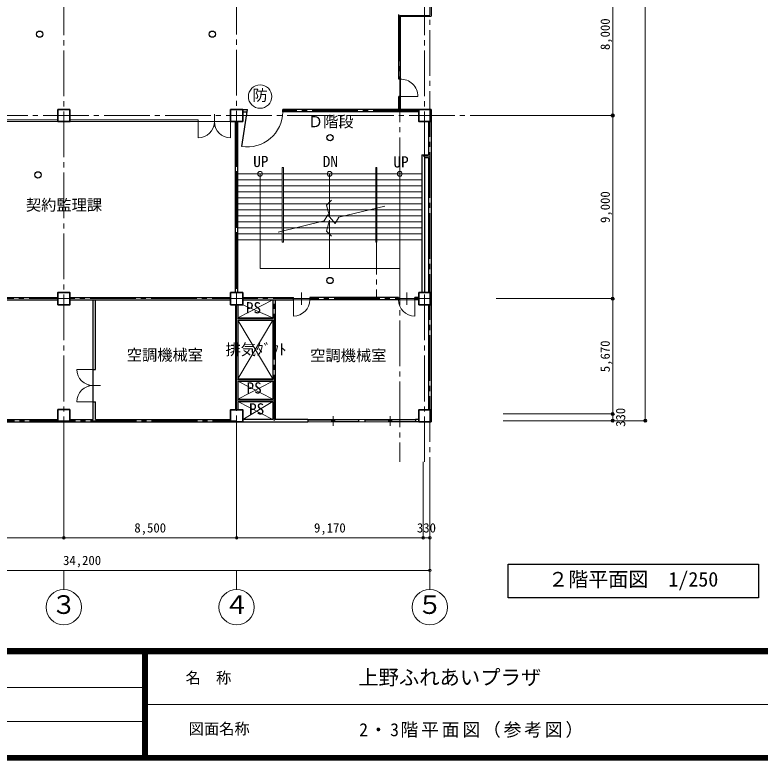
# Model space of a CAD drawing. Units: millimetres at full size, sheet at 1:250. Extents: x -229651 to 230101, y -162607 to 48650.
# Drawn here: x -35249 to 1400, y -162582 to -125948 of the extents above; entities that cross this region are included whole.
import ezdxf
from ezdxf.enums import TextEntityAlignment as Align

# ---------------------------------------------------------------- set-up
doc = ezdxf.new("R2010")
doc.units = ezdxf.units.MM
doc.header["$LTSCALE"] = 250
doc.header["$PDMODE"] = 32
doc.header["$PDSIZE"] = 125
doc.linetypes.add('CHAIN2', pattern=[12, 9, -1, 1, -1])
for name, color, linetype, lineweight in [('1-0', 7, 'Continuous', 25), ('1-1', 4, 'Continuous', 18), ('1-3', 3, 'Continuous', 35), ('1-4', 2, 'Continuous', 25), ('2-0', 5, 'Continuous', 9), ('A-0', 5, 'Continuous', 9), ('D-0', 4, 'Continuous', 18), ('E-0', 4, 'Continuous', 18), ('E-7', 4, 'Continuous', 18), ('E-D', 4, 'Continuous', 25)]:
    doc.layers.add(name, color=color, linetype=linetype, lineweight=lineweight)
doc.layers.add('1-2', color=4, linetype='Continuous')
doc.layers.add('F-0', color=7, linetype='Continuous')
doc.styles.add('ＭＳ ゴシック', font='')
doc.styles.get('ＭＳ ゴシック').set_extended_font_data('MS Gothic')

msp = doc.modelspace()

# ---------------------------------------------------------------- linework, layer by layer
at = {"layer": '1-0'}
for p, q in [((-14783.2, -123195.8), (-14783.2, -126015.8)), ((-16368.2, -129105.8), (-16368.2, -125925.8)), ((-16278.2, -126015.8), (-14783.2, -126015.8)), ((-16278.2, -129105.8), (-16278.2, -126015.8)), ((-16278.2, -129105.8), (-16368.2, -129105.8)), ((-16278.2, -129955.8), (-16368.2, -129955.8)), ((-16368.2, -130595.8), (-16368.2, -129955.8)), ((-16278.2, -130595.8), (-16278.2, -129782.4)), ((-24091.6, -132410.2), (-23817, -130595.8)), ((-24043.2, -130595.8), (-23817, -130595.8)), ((-24043.2, -130715.8), (-23835.1, -130715.8)), ((-22076.1, -130715.8), (-22076.1, -130595.8)), ((-15383.2, -130595.8), (-22076.1, -130595.8)), ((-15383.2, -130715.8), (-22076.1, -130715.8)), ((-24403.2, -139595.8), (-24403.2, -131195.8)), ((-24283.2, -139595.8), (-24283.2, -131195.8)), ((-14903.2, -131195.8), (-14903.2, -132830.9)), ((-14783.2, -131195.8), (-14783.2, -139595.8)), ((-15233.2, -132830.9), (-15233.2, -139595.8)), ((-15233.2, -132830.9), (-14903.2, -132830.9)), ((-15113.2, -132950.9), (-15113.2, -139595.8)), ((-40358.2, -139835.8), (-33143.2, -139835.8)), ((-40238.2, -139955.8), (-33143.2, -139955.8)), ((-32543.2, -139835.8), (-24643.2, -139835.8)), ((-32543.2, -139955.8), (-24643.2, -139955.8)), ((-31283.2, -143373.7), (-31283.2, -139955.8)), ((-24043.2, -139835.8), (-21543.2, -139835.8)), ((-24043.2, -139955.8), (-21543.2, -139955.8)), ((-22563.2, -139955.8), (-22563.2, -140835.8)), ((-22443.2, -139955.8), (-22443.2, -145835.8)), ((-21543.2, -139955.8), (-21543.2, -139835.8)), ((-20747.8, -139835.8), (-20747.8, -139955.8)), ((-16383.8, -139835.8), (-20747.8, -139835.8)), ((-15383.2, -139835.8), (-15588.4, -139835.8)), ((-15588.4, -139955.8), (-15588.4, -139835.8)), ((-15383.2, -139955.8), (-15588.4, -139955.8)), ((-24403.2, -140195.8), (-24403.2, -145355.8)), ((-24283.2, -140195.8), (-24283.2, -140835.8)), ((-14903.2, -140195.8), (-14903.2, -145355.8)), ((-14783.2, -140195.8), (-14783.2, -145355.8)), ((-24283.2, -140835.8), (-22563.2, -140835.8)), ((-24283.2, -140955.8), (-22563.2, -140955.8)), ((-24283.2, -140955.8), (-24283.2, -143835.8)), ((-22563.2, -140955.8), (-22563.2, -143835.8)), ((-31403.2, -143373.7), (-31283.2, -143373.7)), ((-24283.2, -143835.8), (-22563.2, -143835.8)), ((-31403.2, -144964.5), (-31283.2, -144964.5)), ((-31283.2, -145845.8), (-31283.2, -144964.5)), ((-24283.2, -144955.8), (-24283.2, -145355.8)), ((-36593.2, -145845.8), (-33143.2, -145845.8)), ((-31283.2, -145845.8), (-24643.2, -145845.8)), ((-20846.3, -145835.8), (-22443.2, -145835.8)), ((-20846.3, -145835.8), (-20846.3, -145955.8)), ((-18346.3, -145835.8), (-18346.3, -145955.8)), ((-18046.3, -145835.8), (-18046.3, -145955.8)), ((-15546.3, -145835.8), (-15546.3, -145955.8)), ((-15383.2, -145835.8), (-15546.3, -145835.8)), ((-36593.2, -145945.8), (-33143.2, -145945.8)), ((-32543.2, -145945.8), (-24643.2, -145945.8)), ((-24043.2, -145955.8), (-20846.3, -145955.8)), ((-15383.2, -145955.8), (-15546.3, -145955.8))]:
    msp.add_line(p, q, dxfattribs=at)
for points in [[(-15113.2, -132950.9), (-14903.2, -132950.9), (-14903.2, -139595.8)], [(-32543.2, -145845.8), (-31403.2, -145845.8), (-31403.2, -139955.8)], [(-16383.8, -139835.8), (-16383.8, -139955.8), (-20747.8, -139955.8)], [(-24283.2, -143955.8), (-22563.2, -143955.8), (-22563.2, -144835.8)], [(-24283.2, -143955.8), (-24283.2, -144835.8), (-22563.2, -144835.8)], [(-24283.2, -144955.8), (-22563.2, -144955.8), (-22563.2, -145835.8), (-24043.2, -145835.8)]]:
    msp.add_lwpolyline(points, dxfattribs=at)
at = {"layer": '1-1'}
for p, q in [((-16278.2, -129105.8), (-16278.2, -129955.8)), ((-16278.2, -129955.8), (-15428.2, -129955.8)), ((-25438.5, -131435.8), (-25438.5, -130835.8)), ((-33143.2, -131105.8), (-38662.4, -131105.8)), ((-33143.2, -131195.8), (-38662.4, -131195.8)), ((-26233.9, -131105.8), (-32543.2, -131105.8)), ((-26233.9, -131195.8), (-32543.2, -131195.8)), ((-26233.9, -131195.8), (-26233.9, -131105.8)), ((-26233.9, -131995.8), (-26233.9, -131195.8)), ((-26233.9, -131195.8), (-24643.2, -131195.8)), ((-24283.2, -133759.6), (-22103.2, -133759.6)), ((-23193.2, -138420.2), (-23193.2, -133759.6)), ((-22103.2, -133453.3), (-22043.2, -133453.3)), ((-22103.2, -137114.2), (-22103.2, -133453.3)), ((-22043.2, -137114.2), (-22043.2, -133453.3)), ((-17503.2, -133759.6), (-22043.2, -133759.6)), ((-19773.2, -135841.1), (-19773.2, -133759.6)), ((-17443.2, -133453.3), (-17503.2, -133453.3)), ((-17503.2, -133453.3), (-17503.2, -137114.2)), ((-17443.2, -133453.3), (-17443.2, -137114.2)), ((-15233.2, -133759.6), (-17443.2, -133759.6)), ((-24283.2, -134054.6), (-22103.2, -134054.6)), ((-17503.2, -134054.6), (-22043.2, -134054.6)), ((-15233.2, -134054.6), (-17443.2, -134054.6)), ((-24283.2, -134349.6), (-22103.2, -134349.6)), ((-17503.2, -134349.6), (-22043.2, -134349.6)), ((-15233.2, -134349.6), (-17443.2, -134349.6)), ((-24283.2, -134644.6), (-22103.2, -134644.6)), ((-17503.2, -134644.6), (-22043.2, -134644.6)), ((-15233.2, -134644.6), (-17443.2, -134644.6)), ((-24283.2, -134939.6), (-22103.2, -134939.6)), ((-24283.2, -135234.6), (-22103.2, -135234.6)), ((-17503.2, -134939.6), (-22043.2, -134939.6)), ((-17503.2, -135234.6), (-22043.2, -135234.6)), ((-19918.5, -135298.9), (-19675.8, -135056.3)), ((-15233.2, -134939.6), (-17443.2, -134939.6)), ((-16979.1, -135234.6), (-17443.2, -135234.6)), ((-15233.2, -135234.6), (-17413.2, -135234.6)), ((-24283.2, -135529.6), (-22103.2, -135529.6)), ((-17503.2, -135529.6), (-22043.2, -135529.6)), ((-19773.2, -135841.1), (-19918.5, -135298.9)), ((-19311.9, -135899.4), (-17049.4, -135348)), ((-15233.2, -135529.6), (-17413.2, -135529.6)), ((-24283.2, -135824.6), (-22103.2, -135824.6)), ((-17503.2, -135824.6), (-22043.2, -135824.6)), ((-15233.2, -135824.6), (-17413.2, -135824.6)), ((-24283.2, -136119.6), (-22103.2, -136119.6)), ((-22310.1, -136630), (-20040.6, -136076.9)), ((-17503.2, -136119.6), (-22043.2, -136119.6)), ((-19773.2, -136033.7), (-19918.5, -136575.9)), ((-19773.2, -136033.7), (-19773.2, -138420.2)), ((-17413.2, -136119.6), (-15233.2, -136119.6)), ((-24283.2, -136414.6), (-22103.2, -136414.6)), ((-17503.2, -136414.6), (-22043.2, -136414.6)), ((-19918.5, -136575.9), (-19675.8, -136818.6)), ((-17413.2, -136414.6), (-15233.2, -136414.6)), ((-24283.2, -136709.6), (-22103.2, -136709.6)), ((-24283.2, -137004.6), (-22103.2, -137004.6)), ((-17503.2, -136709.6), (-22043.2, -136709.6)), ((-17503.2, -137004.6), (-22043.2, -137004.6)), ((-17413.2, -136709.6), (-15233.2, -136709.6)), ((-17413.2, -137004.6), (-15233.2, -137004.6)), ((-22103.2, -137114.2), (-22043.2, -137114.2)), ((-17503.2, -137114.2), (-17443.2, -137114.2)), ((-21150.1, -140196.4), (-21150.1, -139596.4)), ((-15981.5, -140196.4), (-15981.5, -139596.4)), ((-22563.2, -139955.8), (-24283.2, -140835.8)), ((-20747.8, -139955.8), (-21543.2, -139955.8)), ((-21543.2, -140756.4), (-21543.2, -139955.8)), ((-16383.8, -139955.8), (-15588.4, -139955.8)), ((-15588.4, -140756.4), (-15588.4, -139955.8)), ((-24043.2, -140195.8), (-22563.2, -140835.8)), ((-22563.2, -140955.8), (-24283.2, -143835.8)), ((-24283.2, -140955.8), (-22563.2, -143835.8)), ((-32203.2, -143373.7), (-31403.2, -143373.7)), ((-31403.2, -144964.5), (-31403.2, -143373.7)), ((-22563.2, -143955.8), (-24283.2, -144835.8)), ((-24283.2, -143955.8), (-22563.2, -144835.8)), ((-31638, -144169.1), (-31038, -144169.1)), ((-31638, -144169.1), (-31038, -144169.1)), ((-32203.2, -144964.5), (-31403.2, -144964.5)), ((-24283.2, -144955.8), (-22563.2, -145835.8)), ((-22563.2, -144955.8), (-24043.2, -145835.8)), ((-20846.3, -145835.8), (-15546.3, -145835.8)), ((-19596.3, -146143.5), (-19596.3, -145680.7)), ((-18346.3, -145835.8), (-18346.3, -145955.8)), ((-16796.3, -146143.5), (-16796.3, -145680.7)), ((-19503.6, -145865.8), (-20846.3, -145865.8)), ((-20846.3, -145955.8), (-15546.3, -145955.8)), ((-18346.3, -145925.8), (-19688.9, -145925.8)), ((-16703.6, -145865.8), (-18046.3, -145865.8)), ((-15546.3, -145925.8), (-16888.9, -145925.8)), ((-32843.2, -153256.3), (-32843.2, -154195.6)), ((-24343.2, -153256.3), (-24343.2, -154195.6)), ((-14843.2, -153256.3), (-14843.2, -154195.6))]:
    msp.add_line(p, q, dxfattribs=at)
for points in [[(-24643.2, -131995.8), (-24643.2, -131195.8), (-26233.9, -131195.8)], [(-23193.2, -138420.2), (-16323.2, -138420.2), (-16323.2, -133759.6)], [(-20040.6, -136076.9), (-19856.9, -135774.8), (-19495.6, -136201.4), (-19311.9, -135899.4)]]:
    msp.add_lwpolyline(points, dxfattribs=at)
for centre, radius in [((-23193.2, -133759.6), 118.6), ((-19773.2, -133759.6), 118.6), ((-16323.2, -133759.6), 118.6), ((-32845.1, -155063.9), 868.4), ((-24345.1, -155063.9), 868.4), ((-14845.1, -155063.9), 868.4)]:
    msp.add_circle(centre, radius, dxfattribs=at)
for centre, radius, start, end in [((-16278.2, -129955.8), 850, 0, 92.10184), ((-23805.6, -130704), 1729.9, 260.48578, 359.61181), ((-26238.5, -131195.8), 800, 270.33143, 0), ((-24638.5, -131195.8), 800, 180, 269.66857), ((-21547.8, -139956.4), 800, 270.33143, 360), ((-15583.8, -139956.4), 800, 180, 269.66857), ((-31403.2, -143369.1), 800, 180.33143, 270), ((-31403.2, -144969.1), 800, 90, 179.66857)]:
    msp.add_arc(centre, radius, start, end, dxfattribs=at)
at = {"layer": '1-3'}
for p, q in [((-33143.2, -130595.8), (-33143.2, -131195.8)), ((-32543.2, -130595.8), (-33143.2, -130595.8)), ((-32543.2, -131195.8), (-32543.2, -130595.8)), ((-24643.2, -130595.8), (-24643.2, -131195.8)), ((-24043.2, -130595.8), (-24643.2, -130595.8)), ((-24043.2, -130595.8), (-24043.2, -131195.8)), ((-14783.2, -130595.8), (-15383.2, -130595.8)), ((-14783.2, -130595.8), (-14783.2, -131195.8)), ((-24643.2, -131195.8), (-24043.2, -131195.8)), ((-15383.2, -139595.8), (-15383.2, -140195.8)), ((-15383.2, -139595.8), (-14783.2, -139595.8)), ((-14783.2, -140195.8), (-14783.2, -139595.8)), ((-15383.2, -140195.8), (-14783.2, -140195.8)), ((-33143.2, -145345.8), (-33143.2, -145945.8)), ((-32543.2, -145345.8), (-33143.2, -145345.8)), ((-32543.2, -145945.8), (-32543.2, -145345.8)), ((-14783.2, -145955.8), (-14783.2, -145355.8)), ((-33143.2, -145945.8), (-32543.2, -145945.8)), ((-15383.2, -145955.8), (-14783.2, -145955.8))]:
    msp.add_line(p, q, dxfattribs=at)
for points in [[(-33143.2, -131195.8), (-32543.2, -131195.8), (-32543.2, -130595.8)], [(-15383.2, -130595.8), (-15383.2, -131195.8), (-14783.2, -131195.8)], [(-14783.2, -145355.8), (-15383.2, -145355.8), (-15383.2, -145955.8)]]:
    msp.add_lwpolyline(points, dxfattribs=at)
for points in [[(-33143.2, -140195.8), (-32543.2, -140195.8), (-32543.2, -139595.8), (-33143.2, -139595.8)], [(-24643.2, -140195.8), (-24043.2, -140195.8), (-24043.2, -139595.8), (-24643.2, -139595.8)], [(-24643.2, -145955.8), (-24043.2, -145955.8), (-24043.2, -145355.8), (-24643.2, -145355.8)]]:
    msp.add_lwpolyline(points, close=True, dxfattribs=at)
for p in [(-5846.7, -130895.8), (-5846.7, -139895.8), (-5846.7, -145565.8), (-5846.7, -145895.8), (-4246.7, -145895.8)]:
    msp.add_point(p, dxfattribs=at)
at = {"layer": '1-4'}
for centre in [(-34034.9, -126895.8), (-25534.9, -126895.8), (-19748.9, -131988.2), (-34117.6, -133812.5), (-19748.9, -139003.5)]:
    msp.add_circle(centre, 154.1, dxfattribs=at)
at = {"layer": '2-0', "color": 4, "lineweight": 18}
for p, q in [((-32843.2, -151656.3), (-32843.2, -147915.3)), ((-24343.2, -151656.3), (-24343.2, -147915.3)), ((-15173.2, -151656.3), (-15173.2, -147915.3)), ((-14843.2, -151656.3), (-14843.2, -147915.3)), ((-43543.2, -151656.3), (-32843.2, -151656.3)), ((-32843.2, -151656.3), (-24343.2, -151656.3)), ((-24343.2, -151656.3), (-15173.2, -151656.3)), ((-15173.2, -151656.3), (-14843.2, -151656.3)), ((-14843.2, -153256.3), (-14843.2, -151656.3)), ((-49043.2, -153256.3), (-14843.2, -153256.3))]:
    msp.add_line(p, q, dxfattribs=at)
at = {"layer": '2-0', "color": 3}
for p in [(-32843.2, -151656.3), (-24343.2, -151656.3), (-15173.2, -151656.3), (-14843.2, -151656.3), (-14843.2, -153256.3)]:
    msp.add_point(p, dxfattribs=at)
at = {"layer": 'A-0'}
for p, q in [((-68850.9, -157101.2), (69300.9, -157101.2)), ((-68850.9, -157126.2), (69300.9, -157126.2)), ((-68850.9, -157151.3), (69300.9, -157151.3)), ((-68850.9, -157176.3), (69300.9, -157176.3)), ((-68850.9, -157201.3), (69300.9, -157201.3)), ((-68850.9, -157226.3), (69300.9, -157226.3)), ((-68850.9, -157251.4), (69300.9, -157251.4)), ((-68850.9, -157276.4), (69300.9, -157276.4)), ((-68850.9, -157301.4), (69300.9, -157301.4)), ((-68850.9, -157326.4), (69300.9, -157326.4)), ((-68850.9, -157351.5), (69300.9, -157351.5)), ((-28978.8, -157351.5), (-28978.8, -162357)), ((-28953.8, -157351.5), (-28953.8, -162357)), ((-28928.8, -157351.5), (-28928.8, -162357)), ((-28903.7, -157351.5), (-28903.7, -162357)), ((-28878.7, -157351.5), (-28878.7, -162357)), ((-28853.7, -157351.5), (-28853.7, -162357)), ((-28828.6, -157351.5), (-28828.6, -162357)), ((-28803.6, -157351.5), (-28803.6, -162357)), ((-28778.6, -157351.5), (-28778.6, -162357)), ((-28753.6, -157351.5), (-28753.6, -162357)), ((-28728.5, -157351.5), (-28728.5, -162357)), ((-63845.4, -159020), (-28978.8, -159020)), ((-28728.5, -159854.2), (22873.1, -159854.2)), ((-63845.4, -160688.5), (-28978.8, -160688.5)), ((-69076.1, -162582.2), (69526.1, -162582.2)), ((-69051.1, -162557.2), (69501.1, -162557.2)), ((-69026.1, -162532.2), (69476.1, -162532.2)), ((-69001, -162507.1), (69451.1, -162507.1)), ((-68976, -162482.1), (69426, -162482.1)), ((-68951, -162457.1), (69401, -162457.1)), ((-68926, -162432.1), (69376, -162432.1)), ((-68900.9, -162407), (69351, -162407)), ((-68875.9, -162382), (69325.9, -162382)), ((-68850.9, -162357), (69300.9, -162357))]:
    msp.add_line(p, q, dxfattribs=at)
at = {"layer": 'D-0', "color": 1}
msp.add_circle((-23191.6, -129962.8), 575.2, dxfattribs=at)
at = {"layer": 'E-0', "color": 5, "linetype": 'CHAIN2', "lineweight": 9}
for p, q in [((-32843.2, -73695.8), (-32843.2, -147915.3)), ((-24343.2, -147915.3), (-24343.2, -73725.1)), ((-15113.2, -73695.8), (-15113.2, -147915.3)), ((-16323.2, -125970.8), (-16323.2, -147915.3)), ((-16323.2, -125970.8), (-14843.2, -125970.8)), ((-15383.2, -130655.8), (-22076.1, -130655.8)), ((-24343.2, -131135.8), (-24343.2, -145755.2)), ((-14843.2, -132890.9), (-15173.2, -132890.9)), ((-17473.2, -133453.3), (-17473.2, -139895.8)), ((-52553.8, -139895.8), (-14843.2, -139895.8)), ((-20303.2, -139895.8), (-24156.4, -139895.8)), ((-22503.2, -145895.8), (-22503.2, -139895.8)), ((-24343.2, -140895.8), (-22503.2, -140895.8)), ((-24343.2, -143895.8), (-22503.2, -143895.8)), ((-24343.2, -144895.8), (-22503.2, -144895.8)), ((-52526.4, -145895.8), (-24343.2, -145895.8))]:
    msp.add_line(p, q, dxfattribs=at)
for points in [[(-16043.2, -98370.8), (-16043.2, -102690.8), (-14843.2, -102690.8), (-14843.2, -147915.3)], [(-52594.8, -130895.8), (-42864.1, -130895.8), (-11573.2, -130895.8)]]:
    msp.add_lwpolyline(points, dxfattribs=at)
at = {"layer": 'E-7'}
for p, q in [((-4246.7, -76895.8), (-4246.7, -145895.8)), ((-5846.7, -130895.8), (-11573.2, -130895.8)), ((-5846.7, -139895.8), (-11573.2, -139895.8)), ((-5846.7, -145565.8), (-11243.2, -145565.8)), ((-5846.7, -145895.8), (-11243.2, -145895.8)), ((-4246.7, -145895.8), (-5846.7, -145895.8))]:
    msp.add_line(p, q, dxfattribs=at)
msp.add_lwpolyline([(-5846.7, -104895.8), (-5846.7, -114225.8), (-5846.7, -122895.8), (-5846.7, -130895.8), (-5846.7, -139895.8), (-5846.7, -145565.8), (-5846.7, -145895.8)], dxfattribs=at)
at = {"layer": 'E-D', "color": 7}
msp.add_lwpolyline([(-10994.1, -152953.2), (1322.9, -152953.2), (1322.9, -154603.3), (-10994.1, -154603.3)], close=True, dxfattribs=at)

# ---------------------------------------------------------------- texts
at = {"layer": '1-2', "style": 'ＭＳ ゴシック'}
for s, p in [('UP', (-23529.2, -133592.6)), ('DN', (-20109.2, -133592.6)), ('UP', (-16632.9, -133614.3))]:
    msp.add_text(s, height=549.9, dxfattribs=at).set_placement(p, align=Align.BOTTOM_LEFT)
at = {"layer": '2-0', "color": 4, "style": 'ＭＳ ゴシック'}
for s, p in [('8,500', (-29374.4, -151531.3)), ('9,170', (-20539.4, -151531.3)), ('330', (-15476.9, -151531.3)), ('34,200', (-32880.7, -153131.3))]:
    msp.add_text(s, height=458.2, dxfattribs=at).set_placement(p, align=Align.BOTTOM_LEFT)
at = {"layer": 'A-0', "color": 7, "style": 'ＭＳ ゴシック'}
for s, height, p in [('名\u3000称', 549.9, (-26857.3, -158977.9)), ('上野ふれあいプラザ', 733.1, (-18365.1, -159102.9)), ('図面名称', 549.9, (-26703.5, -161480.6))]:
    msp.add_text(s, height=height, dxfattribs=at).set_placement(p, align=Align.BOTTOM_LEFT)
at = {"layer": 'A-0', "color": 7, "insert": (-18317.5, -161491.8), "char_height": 641.5, "attachment_point": 7, "style": 'ＭＳ ゴシック'}
msp.add_mtext('\\T1.16;2・3階平面図（参考図）', dxfattribs=at)
at = {"layer": 'D-0', "style": 'ＭＳ ゴシック'}
msp.add_text('防', height=549.9, dxfattribs=at).set_placement((-23566.6, -130337.8), align=Align.BOTTOM_LEFT)
at = {"layer": 'E-7', "style": 'ＭＳ ゴシック'}
for s, p in [('8,000', (-5854.6, -127677)), ('9,000', (-5854.6, -136177)), ('5,670', (-5854.6, -143512)), ('330', (-5096.7, -146199.5))]:
    msp.add_text(s, height=458.2, rotation=90, dxfattribs=at).set_placement(p, align=Align.BOTTOM_LEFT)
at = {"layer": 'E-D', "style": 'ＭＳ ゴシック'}
for s, p in [('Ｄ階段', (-20840.4, -131636.5)), ('契約監理課', (-34709.3, -135733.8)), ('PS', (-23890.9, -140784.8)), ('排気ﾀﾞｸﾄ', (-24890, -142834.4)), ('空調機械室', (-29748.5, -143109)), ('空調機械室', (-20728.1, -143127.9)), ('PS', (-23859.7, -144725.5)), ('PS', (-23734.6, -145757.5))]:
    msp.add_text(s, height=549.9, dxfattribs=at).set_placement(p, align=Align.BOTTOM_LEFT)
at = {"layer": 'E-D', "color": 3, "style": 'ＭＳ ゴシック'}
for s, p in [('３', (-33465.7, -155671.6)), ('４', (-24965.7, -155671.6)), ('５', (-15465.7, -155671.6))]:
    msp.add_text(s, height=916.4, dxfattribs=at).set_placement(p, align=Align.BOTTOM_LEFT)
at = {"layer": 'F-0', "style": 'ＭＳ ゴシック'}
msp.add_text('２階平面図\u30001/250', height=722.1, dxfattribs=at).set_placement((-9021.9, -154270.7), align=Align.BOTTOM_LEFT)

doc.saveas('drawing.dxf')
